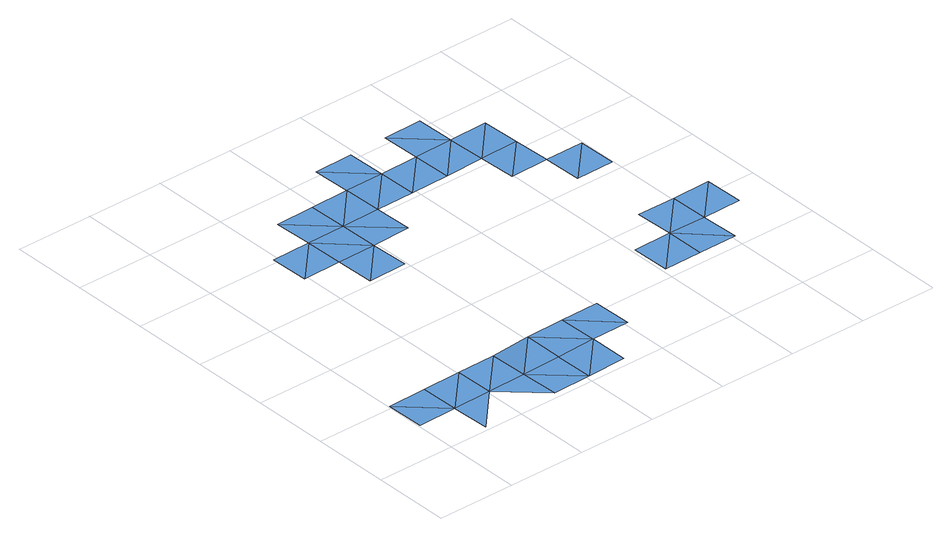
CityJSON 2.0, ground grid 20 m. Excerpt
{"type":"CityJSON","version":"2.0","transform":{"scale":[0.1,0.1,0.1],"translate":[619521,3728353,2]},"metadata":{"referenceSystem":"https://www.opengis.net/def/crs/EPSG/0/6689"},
"CityObjects":{
"waterbody1":{"type":"WaterBody","attributes":{"name":"福岡県津波浸水想定図","class":"1140","function":"2","WaterBodyTsunamiRiskAttribute.description":"1","WaterBodyTsunamiRiskAttribute.rank":"3"},"geometry":[{"type":"MultiSurface","lod":"1","boundaries":[[[0,1,2]],[[0,3,1]],[[4,5,6]],[[6,5,7]],[[8,9,10]],[[10,11,8]],[[12,8,11]],[[13,6,14]],[[11,15,12]],[[14,16,13]],[[17,18,19]],[[20,21,22]],[[19,18,23]],[[22,24,25]],[[21,20,26]],[[21,24,22]]]}]},
"waterbody2":{"type":"WaterBody","attributes":{"name":"福岡県津波浸水想定図","class":"1140","function":"2","WaterBodyTsunamiRiskAttribute.description":"1","WaterBodyTsunamiRiskAttribute.rank":"2"},"geometry":[{"type":"MultiSurface","lod":"1","boundaries":[[[27,0,28]],[[29,3,0]],[[29,0,27]],[[27,30,31]],[[29,27,32]],[[32,27,31]],[[31,30,5]],[[5,4,31]],[[32,31,33]],[[33,31,4]],[[10,9,34]],[[34,35,10]],[[10,36,11]],[[36,37,11]],[[11,38,15]],[[11,37,38]],[[39,38,37]],[[39,37,40]],[[41,38,39]],[[39,42,41]],[[19,43,44]],[[19,44,17]],[[45,25,46]],[[45,22,25]],[[47,48,19]],[[47,19,23]],[[49,50,26]],[[49,51,50]]]}]},
"waterbody3":{"type":"WaterBody","attributes":{"name":"福岡県津波浸水想定図","class":"1140","function":"2","WaterBodyTsunamiRiskAttribute.description":"1","WaterBodyTsunamiRiskAttribute.rank":"4"},"geometry":[{"type":"MultiSurface","lod":"1","boundaries":[[[52,8,53]],[[52,9,8]],[[46,25,54]],[[54,25,55]],[[23,56,47]],[[23,57,56]]]}]},
"waterbody4":{"type":"WaterBody","attributes":{"name":"福岡県津波浸水想定図","class":"1140","function":"2","WaterBodyTsunamiRiskAttribute.description":"1","WaterBodyTsunamiRiskAttribute.rank":"1"},"geometry":[{"type":"MultiSurface","lod":"1","boundaries":[[[33,4,6]],[[6,13,33]],[[40,46,39]],[[40,45,46]]]}]}
},
"vertices":[
[104,108,4],[3,206,3],[4,106,3],[103,208,3],[404,114,6],[406,14,6],[504,116,9],[506,16,8],[291,812,2],[293,712,2],[393,714,2],[391,814,2],[289,912,2],[502,216,9],[604,118,9],[389,914,2],[602,218,9],[902,224,10],[1002,225,10],[900,324,11],[793,721,6],[891,823,4],[791,821,4],[1000,325,9],[889,923,4],[789,921,3],[893,723,6],
[204,110,4],[106,8,4],[202,210,4],[306,12,5],[304,112,4],[302,212,4],[402,214,9],[295,612,2],[395,614,2],[493,716,3],[491,816,2],[489,916,2],[589,917,2],[591,817,2],[487,1015,2],[587,1017,2],[800,322,11],[802,222,11],[691,819,2],[689,919,3],[998,425,9],[898,424,11],[895,623,6],[993,725,6],[994,625,6],
[193,710,2],[191,810,2],[687,1019,3],[787,1021,3],[1098,427,9],[1100,327,9]
]}
